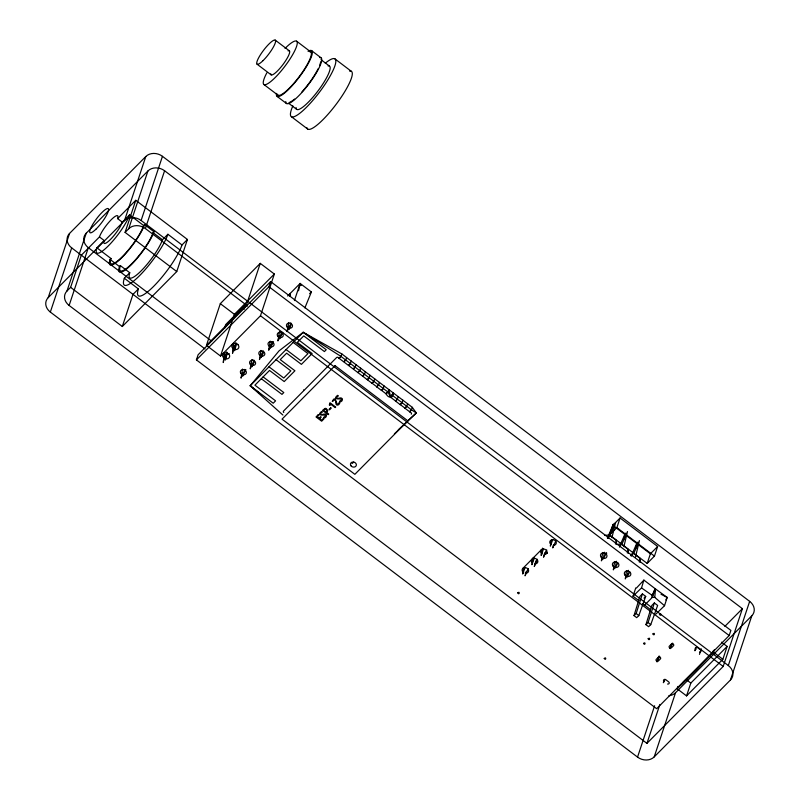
<?xml version="1.0" encoding="UTF-8"?>
<svg xmlns="http://www.w3.org/2000/svg" width="800" height="800" viewBox="0 0 800 800"><rect width="100%" height="100%" fill="white"/><g stroke="black" fill="none" stroke-linecap="round" stroke-linejoin="round"><path stroke-width="1.2" d="M628.25 553.28L628.32 549.48L621.08 544L617.63 544.37M640.18 562.33L640.25 558.53L633.01 553.04L630.59 555.72M300 285.83L300.13 283.44L311.4 291.98L304.88 307.9M655.98 614L664.52 605.72L654.78 597.37L655.46 588.92L643.89 580.09L636.53 587.95L635.78 587.9L632.99 596.19L638.84 600.62M233.57 343.33L232.53 353.28L234.43 345.33M224.33 352.63L223.26 362.54L225.19 354.62M289.9 295.85L290.18 293.48L290.49 295.79M602.74 552.5L601.4 560.84L603.04 557.63M614.67 561.55L613.33 569.88L614.97 566.67M626.6 570.59L625.26 578.93L627.99 573.57M226.68 351.84L225.33 360.04L227.44 353.01M235.88 342.53L234.52 350.71L236.64 343.7M242.57 369.04L241.02 378.14L243.03 372.6M251.8 359.74L250.24 368.84L252.25 363.29M261.02 350.43L259.46 359.53L261.47 353.99M270.24 341.13L268.68 350.23L270.69 344.68M279.46 331.83L277.9 340.92L279.92 335.38M288.69 322.52L287.13 331.62L289.14 326.08M523.87 567.96L522.69 574.01L525.07 567.52M533.33 557.44L531.91 564.71L534.3 558.22M542.55 548.14L541.13 555.41L543.52 548.91M551.54 540.05L550.35 546.1L552.74 539.61M604.55 552.22L603.24 558.99L606.48 552.91M616.48 561.27L615.17 568.03L617.87 562.97M628.41 570.31L627.1 577.07L629.8 572.01M642.74 603.58L644.69 605.06L652.28 597.4L652.91 594.21M289.71 295.85L290.18 293.48L290.18 295.96M695.33 648.86L694.92 650.78L696.38 647.7M298.54 290.74L300.13 283.44L301.24 285.42M611.96 530.16L613.41 524.11L608.46 535.53M623.89 539.2L625.34 533.16L620.39 544.58M635.82 548.24L637.27 542.2L631.83 554.76M611.94 537.66L615.58 522.51L609.27 536.75M623.87 546.7L627.51 531.55L621.69 544.7M635.52 556.91L639.44 540.6L633.62 553.74M663.93 680.54L663.38 682.7L665.02 679.44M224.64 328.23L225.59 324.68L245.48 304.61L247.44 306.1M615.41 544L616.39 540.44L609.15 534.96L604.63 535.42M244.16 309.31L245.48 304.61M526.37 571.25L525.07 575.82L528.29 568.58M535.92 560.8L534.29 566.52L537.51 559.27M544.82 552.64L543.51 557.21L546.74 549.97M553.71 544.48L552.73 547.91L555.96 540.66M627.29 552.9L628.32 549.48M639.23 561.94L640.25 558.53M608.1 538.45L609.15 534.96L607.3 537.89M632.99 596.19L641.53 587.91L643.89 580.09M634.01 615.59L639.88 596.47L642.42 593.9L645.71 596.4L638.81 615.64L636.68 617.65L634.01 615.59L636.18 613.45L642.42 593.9M645.94 624.64L651.81 605.51L654.35 602.95L657.64 605.44L650.74 624.68L648.62 626.69L645.94 624.64L648.11 622.49L654.35 602.95M244.73 369.41L242.66 376.11L245.85 369.57M253.96 360.11L251.88 366.81L254.54 361.35M263.18 350.81L261.11 357.5L263.76 352.05M272.4 341.5L270.33 348.2L273.51 341.66M281.62 332.2L279.55 338.9L282.74 332.35M290.85 322.89L288.77 329.59L291.43 324.14M664.52 605.72L667.19 597.43L655.46 588.92L653.86 591.29M701.32 648.86L699.48 654.37M48.2 297.63L69.55 233.44L145.8 156.52A12.06 9.99 18.4 0 1 162.46 156.32L749.66 601.36A12.06 9.99 18.4 0 1 751.8 615.8L730.45 679.99L654.2 756.91A12.06 9.99 18.4 0 1 637.54 757.11L50.34 312.07A12.06 9.99 18.4 0 1 48.2 297.63L124.45 220.71L145.8 156.52M50.34 312.07L71.69 247.89A12.06 9.99 18.4 0 1 69.55 233.44M66.99 291L86.21 233.24L147.93 170.97A12.06 9.99 18.4 0 1 164.59 170.76L742.4 608.68L723.19 666.45L646.94 743.37L69.13 305.45A12.06 9.99 18.4 0 1 66.99 291L70.62 287.34L81.3 255.25L99.45 236.93A15.08 3.21 -52.8 0 1 111.2 219.75A15.08 3.21 -52.8 0 1 117.61 218.62L135.76 200.31L187.44 239.47L176.76 271.56L122.3 326.5L70.62 287.34M69.13 305.45L88.34 247.68A12.06 9.99 18.4 0 1 86.21 233.24M176.76 271.56L125.09 232.4L135.76 200.31M125.09 232.4L128.72 228.73L147.93 170.97M124.45 220.71A12.06 9.99 18.4 0 1 141.11 220.5L162.46 156.32M128.72 228.73A12.06 9.99 18.4 0 1 145.38 228.53L164.59 170.76M122.3 326.5L132.97 294.41L138.42 288.92A36.19 7.7 -52.8 0 0 153.8 286.2A36.19 7.7 -52.8 0 0 181.99 244.96L187.44 239.47M196.41 359.89L198.12 354.75L270.64 281.59L730.89 630.41L729.18 635.54L656.66 708.71L196.41 359.89L268.93 286.72L270.64 281.59M206.44 345.37L220.31 303.65L260.25 263.36L274.35 274.04L260.47 315.76L220.53 356.05L206.44 345.37L246.38 305.08L260.25 263.36M220.53 356.05L234.41 314.33L274.35 274.04M294.42 300.59L300.13 283.44L287.66 296.01M374.71 378.85L373.87 381.35L372.03 383.28L339.14 358.36L340.99 356.43L341.82 353.93L303.21 332.29L279 350.91L250.2 385.77L282.89 415.04M345.69 359.99C341.39 364.14 346.79 359.75 346.52 357.49M348.54 365.48L350.38 363.55L351.22 361.05M355.08 367.11C350.78 371.26 356.19 366.87 355.91 364.61M357.93 372.6L359.78 370.67L360.61 368.17M364.48 374.23C360.18 378.39 365.58 373.99 365.31 371.73M367.33 379.72L369.18 377.79L370.01 375.29M372.03 383.28L373.87 381.35M384.1 385.97L383.27 388.47L381.42 390.4L376.72 386.84L378.57 384.91L379.4 382.41M381.42 390.4L383.27 388.47M393.5 393.09L392.66 395.6C391.49 400.35 382.82 393.78 387.97 392.04L388.8 389.53L390.82 397.52L393.5 393.09L390.62 395.99M402.89 400.21L402.06 402.72L400.21 404.64L395.51 401.08L397.36 399.16L398.19 396.65M400.21 404.64L402.06 402.72M341.82 353.93L412.29 407.33L411.46 409.84L409.61 411.76L404.91 408.2L406.76 406.28L407.59 403.77M409.61 411.76L411.46 409.84L416.3 412.94L394.38 433.85M609.61 534.95L612.81 525.33L620.07 518L657.65 546.48L654.45 556.11L647.19 563.44L609.61 534.95L616.87 527.63L620.07 518M647.19 563.44L650.39 553.81L657.65 546.48M637.54 757.11L654.62 705.76M646.94 743.37L659.88 704.46M654.2 756.91L675.55 692.72L751.8 615.8M721.5 642.17L727.13 646.44L722.86 659.28L686.55 695.9L677.16 688.78L677.93 686.45M686.55 695.9L690.82 683.07L727.13 646.44M677.16 688.78L713.47 652.16L714.24 649.82M730.45 679.99A12.06 9.99 18.4 0 0 728.31 665.54L749.66 601.36M712.95 651.13L712.17 653.38L681.18 684.71M659.67 656.42L657.04 661.75L659.1 656.02M672.74 643.24L670.11 648.56L671.75 643.98M652.28 597.4L655.46 588.92L651.96 595.23L652.28 597.4L654.78 597.37M657.04 661.75L659.11 656.46M670.11 648.56L672.18 643.27M607.73 538.07L609.15 534.96M631.46 556.17L633.01 553.04M619.46 547.14L621.08 544M665.83 599.92L667.19 597.43L661.02 594.26M541.99 549.92L541.56 550.71L542.2 549.5A1.17 0.97 18.4 0 1 542.72 549.42M711.44 653.68L696.51 669.47L683.19 682.18M339.14 358.36L340.99 356.43L387.97 392.04L390.82 397.52M376.72 386.84L378.57 384.91M386.12 393.96L387.97 392.04M395.51 401.08L397.36 399.16M404.91 408.2L406.76 406.28M110.98 258.5L96.89 247.82L104.15 240.49A15.08 3.21 -52.8 0 0 110.56 239.36A15.08 3.21 -52.8 0 0 122.31 222.18L129.57 214.85L143.66 225.54L144.57 224.62L153.96 231.74A28.65 6.1 -52.8 0 1 131.65 264.38A28.65 6.1 -52.8 0 1 119.47 266.54L110.08 259.42L110.98 258.5A27.15 5.78 -52.8 0 0 122.52 256.46A27.15 5.78 -52.8 0 0 143.66 225.54M119.47 266.54L120.38 265.62A27.15 5.78 -52.8 0 0 131.91 263.58A27.15 5.78 -52.8 0 0 153.06 232.66L153.96 231.74M138.42 288.92L124.33 278.24L129.77 272.74A27.15 5.78 -52.8 0 0 141.31 270.7A27.15 5.78 -52.8 0 0 162.45 239.78L167.9 234.28L181.99 244.96M258.82 392.65L250.2 385.77L303.21 332.29L340.99 356.43M348.57 365.38L350.38 363.55M357.96 372.5L359.78 370.67M319.08 418.22L320.62 416.67L321.24 417.14L319.7 418.69M325.97 411.99C328.68 410.47 324.81 407.68 323.7 410.27L328.72 414.08L328.14 414.67L322.5 410.4L325.1 408.4A1.79 1.48 18.4 0 1 326.3 408.58L327.79 410.64L326.59 412.46M367.36 379.62L369.18 377.79M522.79 568.47L541.23 549.86M644.01 598.11L645.71 596.4M724.87 626.37L742.4 608.68M309.6 293.7L311.4 291.98M398.32 429.85L416.3 412.94L412.29 407.33M352.09 463.56L353.68 462.1M542.5 549.64L542.45 549.02M545.59 552.34L547.4 553.4L545.62 552.3M641.53 587.91L651.96 595.23M334.87 58.84L351.31 71.3M311.55 50.62L320.95 57.74M296.55 41.15L310.65 51.83M320.98 59.66L329.44 66.07M275.21 40.11L289.31 50.79M257.1 64.22L271.19 74.9M263.94 84.55L278.04 95.23M288.37 103.06L296.83 109.47M277.13 96.43L286.53 103.55M291.39 116.7L307.83 129.16M616.87 527.63L654.45 556.11M612.81 525.33L650.39 553.81M268.93 286.72L729.18 635.54M392.66 395.6L411.46 409.84M339.17 358.26L338.23 357.55A1.21 1 18.4 0 0 336.57 357.57L283.56 411.05A1.21 1 18.4 0 0 283.77 412.49M372.06 383.19L376.76 386.75M381.45 390.31L386.15 393.87M390.85 397.43L395.55 400.99M400.24 404.55L404.94 408.11M409.64 411.67L411.05 412.74A1.21 1 18.4 0 1 411.26 414.18M303.21 332.29L326.23 349.74L324.42 351.57L303.75 335.9L297.35 342.36L312.13 353.55L301.41 364.37L286.63 353.17L280.24 359.62L294.93 370.76L284.21 381.57L269.52 370.43L254.91 385.17L275.58 400.84L273.22 403.22L250.2 385.77M713.47 652.16L722.86 659.28M141.11 220.5L728.31 665.54M153.06 232.66L162.45 239.78M145.38 228.53L246.38 305.08M260.47 315.76L723.19 666.45M293.19 342.41L307.96 353.61L300.88 360.76L286.1 349.56M117.61 218.62L122.31 222.18M220.31 303.65L234.41 314.33M276.07 359.67L290.85 370.87L283.76 378.02L268.99 366.82M686.13 679.51L690.82 683.07M99.45 236.93L104.15 240.49M120.38 265.62L129.77 272.74M263.12 376.89L283.79 392.55L281.98 394.38L261.31 378.72M88.34 247.68L211.66 341.15M71.69 247.89L205.05 348.97M644.69 605.06L650.34 609.53M648.11 622.49L650.74 624.68M636.18 613.45L638.81 615.64M616.39 540.44L616.48 544.5M129.57 214.85A27.15 5.78 -52.8 0 1 108.43 245.78A27.15 5.78 -52.8 0 1 96.89 247.82M144.57 224.62A28.65 6.1 -52.8 0 1 122.25 257.26A28.65 6.1 -52.8 0 1 110.08 259.42M167.9 234.28A36.19 7.7 -52.8 0 1 139.71 275.51A36.19 7.7 -52.8 0 1 124.33 278.24M675.55 692.72A12.06 9.99 18.4 0 1 668.87 695.75M285.05 48.41A27.15 5.78 -52.8 0 1 295.86 48.3A27.15 5.78 -52.8 0 1 271.53 80.93A27.15 5.78 -52.8 0 1 266.83 72.86M309.29 51.66A27.15 5.78 -52.8 0 1 299.3 76.55A27.15 5.78 -52.8 0 1 277.38 94.17M308.02 51.25A28.65 6.1 -52.8 0 1 299.68 76.57A28.65 6.1 -52.8 0 1 276.46 93.41M319.52 57.57A28.65 6.1 -52.8 0 1 308.12 84.96A28.65 6.1 -52.8 0 1 285.76 101.57M320.68 61.81A27.15 5.78 -52.8 0 1 319.58 65.53M318.12 68.78A27.15 5.78 -52.8 0 1 301.99 91.85M294.62 99.07A27.15 5.78 -52.8 0 1 289.71 102.25M325.28 63.21A36.19 7.7 -52.8 0 1 332.69 71.16A36.19 7.7 -52.8 0 1 302.23 111.27A36.19 7.7 -52.8 0 1 292.88 105.88M349.51 71.07A36.19 7.7 -52.8 0 1 336.18 104.26A36.19 7.7 -52.8 0 1 306.96 127.75M328.08 65.9A27.15 5.78 -52.8 0 1 317.28 91.85A27.15 5.78 -52.8 0 1 296.1 107.59M288.04 50.85A15.08 3.21 -52.8 0 1 283.02 64.49A15.08 3.21 -52.8 0 1 270.79 73.86M303.65 390.18A3.32 2.75 18.4 0 1 303.58 389.89M664.06 681.58A1.51 1.25 18.4 0 1 663.8 679.78A1.51 1.25 18.4 0 1 665.88 679.75L668.7 681.89A1.51 1.25 18.4 0 1 667.54 684.03M252.7 359.78A3.08 2.55 18.4 0 1 252.44 359.6M280.37 331.87A3.08 2.55 18.4 0 1 280.01 331.61M606.77 553.22A3.32 2.75 18.4 0 1 605.21 553.3M238.05 344.42A3.62 2.99 18.4 0 1 236.57 344.37M224.25 358.25A3.62 2.99 18.4 0 1 224.11 353.14A3.62 2.99 18.4 0 1 229.62 355.64A3.62 2.99 18.4 0 1 225.27 358.72M229.18 353.66A3.62 2.99 18.4 0 1 226.63 353.46M523.65 572.63A3.32 2.75 18.4 0 1 523.35 568.04A3.32 2.75 18.4 0 1 528.47 569.85A3.32 2.75 18.4 0 1 525.27 573.21M532.48 563.05A3.32 2.75 18.4 0 1 532.74 558.64A3.32 2.75 18.4 0 1 537.67 560.49A3.32 2.75 18.4 0 1 534.84 563.93M542.1 554.03A3.32 2.75 18.4 0 1 541.62 549.54A3.32 2.75 18.4 0 1 546.74 550.87A3.32 2.75 18.4 0 1 544.4 554.62M550.93 544.44A3.32 2.75 18.4 0 1 551.18 540.04A3.32 2.75 18.4 0 1 556.12 541.88A3.32 2.75 18.4 0 1 553.28 545.32M695.83 649.53A1.51 1.25 18.4 0 1 695.57 647.73A1.51 1.25 18.4 0 1 697.65 647.7L700.47 649.84A1.51 1.25 18.4 0 1 699.6 652.02M335.87 402.47C335.38 405.79 338.74 406.24 339.93 402.77L339.32 402.3C335.89 409.8 336.48 392.54 332.29 401.48C332.98 401.7 335.54 397.36 335.87 402.47M517.74 592.89C519.23 595.8 520.27 590.71 517.75 592.81M604.25 658.45C605.86 661.4 606.6 656.13 604.25 658.45M643.52 643.43C645.01 646.35 646.07 641.23 643.53 643.35M648.14 638.77C649.7 641.68 650.59 636.59 648.15 638.69M652.93 633.94C654.55 636.88 655.29 631.63 652.93 633.94M659.43 614.37C661.08 617.32 661.74 612.05 659.43 614.37M330.36 403.96L330.02 405.48L329.33 404.96L329.98 402.73L335.68 407.06L335.15 407.59L330.36 403.96M320.63 413.48C320.77 415.84 323.84 413.61 325.12 414.08C328.14 414.55 325.4 419.41 323.58 417.41C331.55 412.5 313.76 418.02 321.58 411.48L322.4 412.1L321.85 412.27A3.31 2.74 18.4 0 0 320.77 413.18L320.63 413.48M336.63 397.35C336.77 399.71 339.84 397.47 341.12 397.94C344.14 398.41 341.39 403.28 339.58 401.28C347.54 396.36 329.75 401.88 337.57 395.34L338.4 395.97L337.85 396.13A3.31 2.74 18.4 0 0 336.76 397.04L336.63 397.35M335.05 365.66L282.04 419.14L354.86 474.33L407.87 420.85L335.05 365.66M318.25 414.68L316.02 416.94L321.66 421.21L323.99 418.85L323.37 418.38L321.62 420.15L317.22 416.81L318.87 415.15L318.25 414.68M330.66 407.75L329.01 409.42L329.56 409.83L331.21 408.17L330.66 407.75M658.29 657.32L656.29 659.34A1.36 1.12 18.4 0 0 656.53 660.96A1.36 1.12 18.4 0 0 658.41 660.94L660.4 658.92A1.36 1.12 18.4 0 0 660.16 657.3A1.36 1.12 18.4 0 0 658.29 657.32M671.36 644.13L669.36 646.15A1.36 1.12 18.4 0 0 669.6 647.77A1.36 1.12 18.4 0 0 671.48 647.75L673.48 645.74A1.36 1.12 18.4 0 0 673.24 644.11A1.36 1.12 18.4 0 0 671.36 644.13M96.05 229.1A15.08 3.21 -52.8 0 0 108.43 208.84A15.08 3.21 -52.8 0 0 92.93 224.04A15.08 3.21 -52.8 0 0 96.05 229.1M263.07 60.6A15.08 3.21 -52.8 0 0 275.44 40.35A15.08 3.21 -52.8 0 0 259.95 55.55A15.08 3.21 -52.8 0 0 263.07 60.6M241.06 373.62A3.08 2.55 18.4 0 0 246.22 373.32A3.08 2.55 18.4 0 0 242.82 369.57A3.08 2.55 18.4 0 0 241.06 373.62M250.28 364.32A3.08 2.55 18.4 0 0 255.44 364.02A3.08 2.55 18.4 0 0 252.05 360.27A3.08 2.55 18.4 0 0 250.28 364.32M259.5 355.02A3.08 2.55 18.4 0 0 264.66 354.72A3.08 2.55 18.4 0 0 261.27 350.97A3.08 2.55 18.4 0 0 259.5 355.02M268.72 345.71A3.08 2.55 18.4 0 0 273.88 345.41A3.08 2.55 18.4 0 0 270.49 341.66A3.08 2.55 18.4 0 0 268.72 345.71M277.94 336.41A3.08 2.55 18.4 0 0 283.1 336.11A3.08 2.55 18.4 0 0 279.71 332.36A3.08 2.55 18.4 0 0 277.94 336.41M287.17 327.11A3.08 2.55 18.4 0 0 292.33 326.81A3.08 2.55 18.4 0 0 288.94 323.06A3.08 2.55 18.4 0 0 287.17 327.11M625.06 575.28A3.32 2.75 18.4 0 0 630.64 575.05A3.32 2.75 18.4 0 0 627.07 570.95A3.32 2.75 18.4 0 0 625.06 575.28M613.13 566.24A3.32 2.75 18.4 0 0 618.71 566.01A3.32 2.75 18.4 0 0 615.14 561.91A3.32 2.75 18.4 0 0 613.13 566.24M601.19 557.19A3.32 2.75 18.4 0 0 606.78 556.96A3.32 2.75 18.4 0 0 603.2 552.87A3.32 2.75 18.4 0 0 601.19 557.19M232.63 348.24A3.62 2.99 18.4 0 0 238.69 347.89A3.62 2.99 18.4 0 0 234.7 343.49A3.62 2.99 18.4 0 0 232.63 348.24M351.05 465.89A3.02 2.5 18.4 0 0 356.15 465.82A3.02 2.5 18.4 0 0 353.04 462.02A3.02 2.5 18.4 0 0 351.05 465.89"/></g></svg>
